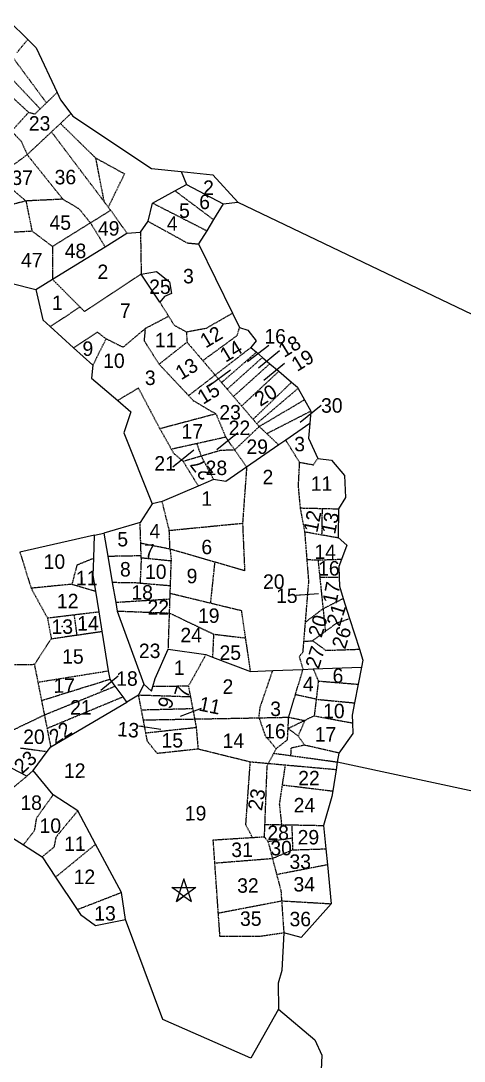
# Model space of a CAD drawing. Header units: metres. Extents: x 283194 to 285135, y 2090965 to 2092276.
# Drawn here: x 284175 to 284457, y 2091446 to 2092106 of the extents above; entities that cross this region are included whole.
import ezdxf
from ezdxf.enums import TextEntityAlignment as Align

# ---------------------------------------------------------------- set-up
doc = ezdxf.new("R2010")
doc.units = ezdxf.units.M
doc.linetypes.add('DASHED', pattern=[0.75, 0.5, -0.25])
for name, color, linetype in [('OFF', 1, 'Continuous'), ('POLY_PARCEL', 6, 'Continuous'), ('POLY_ROAD', 30, 'Continuous'), ('POLY_SUBPARCEL', 6, 'DASHED'), ('TEXT_MAPIN', 7, 'Continuous'), ('TEXT_PARCEL', 7, 'Continuous'), ('V_BOUND_LINE', 7, 'Continuous')]:
    doc.layers.add(name, color=color, linetype=linetype)
doc.styles.get("Standard").update_dxf_attribs({"font": 'simplex.shx'})
doc.styles.add('TEXT_MAP', font='')
doc.styles.get('TEXT_MAP').set_extended_font_data('Kruti Dev 050')
doc.dimstyles.get("Standard").update_dxf_attribs({"dimtxt": 0.18, "dimasz": 0.18, "dimexe": 0.18, "dimexo": 0.0625, "dimgap": 0.09, "dimtad": 0, "dimtih": 1, "dimtoh": 1, "dimdec": 4, "dimzin": 0, "dimdsep": 46, "dimtxsty": 'Standard', "dimcen": 0.09, "dimadec": 0, "dimazin": 0, "dimtfac": 1, "dimtdec": 4, "dimtofl": 0, "dimtmove": 0, "dimatfit": 3, "dimfxl": 1, "dimtolj": 1, "dimtzin": 0, "dimarcsym": 0})

msp = doc.modelspace()

# ---------------------------------------------------------------- linework, layer by layer
for points in [[(284278.84, 2091561.24), (284274.21, 2091546.81), (284278.88, 2091550.23), (284283.58, 2091546.85)], [(284271.29, 2091555.7), (284286.43, 2091555.76), (284274.2, 2091546.81), (284275.97, 2091552.33)]]:
    msp.add_lwpolyline(points, close=True)
msp.add_lwpolyline([(284275.97, 2091552.33), (284278.88, 2091550.23)])
at = {"layer": 'OFF'}
for p, q in [((284273.17, 2091997.83), (284280.5, 2092001.87)), ((284259, 2091990.01), (284273.17, 2091997.83)), ((284256.09, 2091978.47), (284259, 2091990.01)), ((284251.29, 2091971.49), (284256.09, 2091978.47))]:
    msp.add_line(p, q, dxfattribs=at)
at = {"layer": 'POLY_PARCEL'}
for p, q in [((284277.14, 2092009.98), (284280.5, 2092001.87)), ((284280.5, 2092001.87), (284303.7, 2091989.58)), ((284303.7, 2091989.58), (284297.6, 2091979.55)), ((284303.7, 2091989.58), (284313.12, 2091990.51)), ((284297.6, 2091979.55), (284293.32, 2091972.52)), ((284293.32, 2091972.52), (284288.18, 2091964.09)), ((284228.79, 2091962.3), (284242.71, 2091970.92)), ((284242.71, 2091970.92), (284251.29, 2091971.49)), ((284195.41, 2091941.65), (284228.79, 2091962.3)), ((284288.18, 2091964.09), (284309.69, 2091920.18)), ((284251.72, 2091944.98), (284261.49, 2091946.65)), ((284261.49, 2091946.65), (284269.67, 2091940.16)), ((284169.04, 2091939.11), (284184.88, 2091935.13)), ((284184.88, 2091935.13), (284195.41, 2091941.65)), ((284263.53, 2091927.1), (284251.72, 2091944.98)), ((284269.67, 2091940.16), (284271.01, 2091932.67)), ((284184.88, 2091935.13), (284189.4, 2091915.89)), ((284271.01, 2091932.67), (284266.45, 2091930.7)), ((284266.45, 2091930.7), (284263.53, 2091927.1)), ((284309.69, 2091920.18), (284314.15, 2091911.07)), ((284189.4, 2091915.89), (284194.03, 2091911.68)), ((284194.03, 2091911.68), (284208.87, 2091898.17)), ((284314.15, 2091911.07), (284319.37, 2091909.46)), ((284319.37, 2091909.46), (284324.62, 2091902.64)), ((284324.62, 2091902.64), (284321.37, 2091898.39)), ((284208.87, 2091898.17), (284221.01, 2091887.13)), ((284321.37, 2091898.39), (284324.89, 2091895.4)), ((284324.89, 2091895.4), (284328.74, 2091892.12)), ((284221.01, 2091887.13), (284220.3, 2091878.98)), ((284328.74, 2091892.12), (284333.43, 2091888.13)), ((284333.43, 2091888.13), (284339.11, 2091883.3)), ((284339.11, 2091883.3), (284347.23, 2091876.39)), ((284220.3, 2091878.98), (284236.87, 2091864.76)), ((284347.23, 2091876.39), (284350.89, 2091873.27)), ((284350.89, 2091873.27), (284351.35, 2091872.45)), ((284351.35, 2091872.45), (284355.39, 2091865.21)), ((284236.87, 2091864.76), (284245.21, 2091857.6)), ((284355.39, 2091865.21), (284359.43, 2091857.98)), ((284245.21, 2091857.6), (284240.82, 2091844.25)), ((284359.43, 2091857.98), (284358.81, 2091850.16)), ((284358.81, 2091850.16), (284343.45, 2091839.59)), ((284358.81, 2091850.16), (284357.89, 2091840.92)), ((284240.82, 2091844.25), (284258.78, 2091799.14)), ((284357.89, 2091840.92), (284363.81, 2091827.91)), ((284339.04, 2091836.55), (284318.65, 2091822.52)), ((284343.45, 2091839.59), (284339.04, 2091836.55)), ((284363.81, 2091827.91), (284372.62, 2091826.97)), ((284372.62, 2091826.97), (284380.81, 2091817.22)), ((284318.65, 2091822.52), (284305.48, 2091813.45)), ((284297.65, 2091814.72), (284287.91, 2091810.49)), ((284305.48, 2091813.45), (284297.65, 2091814.72)), ((284380.81, 2091817.22), (284381.51, 2091803.21)), ((284287.91, 2091810.49), (284265.09, 2091800.58)), ((284265.09, 2091800.58), (284258.78, 2091799.14)), ((284381.51, 2091803.21), (284376.98, 2091796.02)), ((284258.78, 2091799.14), (284251.05, 2091787.26)), ((284376.98, 2091796.02), (284376.72, 2091777.77)), ((284251.05, 2091787.26), (284227.95, 2091780.53)), ((284222.17, 2091779.28), (284174.79, 2091768.44)), ((284376.72, 2091777.77), (284382.29, 2091772.91)), ((284382.29, 2091772.91), (284378.79, 2091763.85)), ((284378.79, 2091763.85), (284377.12, 2091759.52)), ((284377.12, 2091759.52), (284377.34, 2091752.65)), ((284377.34, 2091752.65), (284377.52, 2091746.95)), ((284377.52, 2091746.95), (284380, 2091739.15)), ((284380, 2091739.15), (284384.04, 2091726.4)), ((284384.04, 2091726.4), (284390.2, 2091706.95)), ((284260.55, 2091688.38), (284268.95, 2091706.99)), ((284268.95, 2091706.99), (284292.77, 2091703.5)), ((284292.77, 2091703.5), (284297, 2091701.91)), ((284297, 2091701.91), (284321.18, 2091692.85)), ((284390.2, 2091706.95), (284392.38, 2091700.08)), ((284360.92, 2091694.42), (284391.52, 2091695.63)), ((284391.52, 2091695.63), (284389.42, 2091684.72)), ((284392.38, 2091700.08), (284391.52, 2091695.63)), ((284259.11, 2091683.18), (284260.55, 2091688.38)), ((284321.18, 2091692.85), (284335.24, 2091693.41)), ((284335.24, 2091693.41), (284354.42, 2091694.16)), ((284354.42, 2091694.16), (284360.92, 2091694.42)), ((284253.43, 2091684.74), (284258.3, 2091680.22)), ((284258.3, 2091680.22), (284259.11, 2091683.18)), ((284389.42, 2091684.72), (284387.15, 2091672.89)), ((284194.28, 2091644.94), (284242.71, 2091673.27)), ((284387.15, 2091672.89), (284385.67, 2091665.19)), ((284385.67, 2091665.19), (284385.83, 2091660.17)), ((284385.83, 2091660.17), (284386.04, 2091653.46)), ((284386.04, 2091653.46), (284377.29, 2091641.04)), ((284183.09, 2091629.97), (284192.09, 2091642.01)), ((284192.09, 2091642.01), (284194.28, 2091644.94)), ((284377.29, 2091641.04), (284376.19, 2091635.2)), ((284179.21, 2091626.39), (284169.8, 2091631.21)), ((284183.09, 2091629.97), (284179.21, 2091626.39)), ((284195.79, 2091614.47), (284183.09, 2091629.97)), ((284375.43, 2091630.42), (284373.28, 2091616.99)), ((284376.19, 2091635.2), (284375.43, 2091630.42)), ((284588.46, 2091589.94), (284376.19, 2091635.2)), ((284373.28, 2091616.99), (284372.71, 2091613.48)), ((284211.43, 2091604.35), (284195.79, 2091614.47)), ((284372.71, 2091613.48), (284367.47, 2091595.1)), ((284222.81, 2091583.14), (284211.43, 2091604.35)), ((284165.34, 2091590.16), (284176.95, 2091582.81)), ((284367.47, 2091595.1), (284368.92, 2091580.28)), ((284176.95, 2091582.81), (284188.88, 2091575.26)), ((284239.18, 2091552.63), (284222.81, 2091583.14)), ((284368.92, 2091580.28), (284369.92, 2091570.1)), ((284188.88, 2091575.26), (284197.42, 2091562.34)), ((284369.92, 2091570.1), (284372.33, 2091545.45)), ((284197.42, 2091562.34), (284211.05, 2091541.71)), ((284241.86, 2091535.39), (284239.18, 2091552.63)), ((284372.33, 2091545.45), (284353.29, 2091524)), ((284211.05, 2091541.71), (284213.15, 2091538.53)), ((284213.15, 2091538.53), (284222.63, 2091531.73)), ((284222.63, 2091531.73), (284241.86, 2091535.39)), ((284265.45, 2091471.95), (284241.86, 2091535.39)), ((284342.26, 2091526.87), (284340.98, 2091503.1)), ((284353.29, 2091524), (284342.26, 2091526.87)), ((284340.98, 2091503.1), (284338.75, 2091495)), ((284338.75, 2091495), (284338.81, 2091478.47)), ((284338.81, 2091478.47), (284321.3, 2091447.55)), ((284338.81, 2091478.47), (284361.9, 2091459.13)), ((284321.3, 2091447.55), (284265.45, 2091471.95)), ((284361.9, 2091459.13), (284366.48, 2091449.43)), ((284366.48, 2091449.43), (284364.68, 2091409.1))]:
    msp.add_line(p, q, dxfattribs=at)
at = {"layer": 'POLY_ROAD'}
for p, q in [((284221.63, 2091764.64), (284222.17, 2091779.28)), ((284222.17, 2091779.28), (284227.95, 2091780.53)), ((284227.95, 2091780.53), (284230.48, 2091766.01)), ((284221.23, 2091753.81), (284221.63, 2091764.64)), ((284230.48, 2091766.01), (284233.4, 2091749.22)), ((284222.86, 2091743.75), (284221.23, 2091753.81)), ((284233.4, 2091749.22), (284235.62, 2091736.53)), ((284224.98, 2091730.76), (284222.86, 2091743.75)), ((284235.62, 2091736.53), (284236.55, 2091731.18)), ((284227.01, 2091718.29), (284224.98, 2091730.76)), ((284236.55, 2091731.18), (284253.43, 2091684.74)), ((284231.08, 2091693.27), (284227.01, 2091718.29)), ((284231.95, 2091687.91), (284231.08, 2091693.27)), ((284235.2, 2091683.48), (284231.95, 2091687.91)), ((284240.22, 2091676.66), (284235.2, 2091683.48)), ((284253.43, 2091684.74), (284250.12, 2091677.72)), ((284242.71, 2091673.27), (284240.22, 2091676.66)), ((284250.12, 2091677.72), (284242.71, 2091673.27))]:
    msp.add_line(p, q, dxfattribs=at)
at = {"layer": 'POLY_SUBPARCEL'}
for p, q in [((284172.98, 2092085.64), (284179.79, 2092093.87)), ((284170.83, 2092081.65), (284191.6, 2092053.63)), ((284166, 2092072.7), (284187.64, 2092049.78)), ((284161.72, 2092064.77), (284180.28, 2092047.59)), ((284191.6, 2092053.63), (284198.39, 2092060.25)), ((284187.64, 2092049.78), (284191.6, 2092053.63)), ((284169.44, 2092035.64), (284180.28, 2092047.59)), ((284180.28, 2092047.59), (284184.37, 2092046.58)), ((284184.37, 2092046.58), (284187.64, 2092049.78)), ((284200.45, 2092040.54), (284207.15, 2092046.83)), ((284194.78, 2092035.21), (284200.45, 2092040.54)), ((284200.45, 2092040.54), (284222.7, 2092018.74)), ((284169.44, 2092035.64), (284175.59, 2092029.21)), ((284179.36, 2092020.72), (284194.78, 2092035.21)), ((284228.05, 2091991.15), (284194.78, 2092035.21)), ((284175.59, 2092029.21), (284179.36, 2092020.72)), ((284179.36, 2092020.72), (284160.42, 2092006.8)), ((284179.36, 2092020.72), (284202.05, 2091992.48)), ((284222.7, 2092018.74), (284228.05, 2091991.15)), ((284222.7, 2092018.74), (284241.11, 2092008.61)), ((284160.42, 2092006.8), (284178.57, 2091991.36)), ((284241.11, 2092008.61), (284230.84, 2091987.46)), ((284202.05, 2091992.48), (284178.57, 2091991.36)), ((284202.05, 2091992.48), (284212.28, 2091986.4)), ((284273.17, 2091997.83), (284297.6, 2091979.55)), ((284178.57, 2091991.36), (284146.62, 2091983.08)), ((284178.57, 2091991.36), (284182.39, 2091972.34)), ((284212.28, 2091986.4), (284219.51, 2091977.49)), ((284219.51, 2091977.49), (284232.35, 2091985.45)), ((284230.84, 2091987.46), (284228.05, 2091991.15)), ((284232.35, 2091985.45), (284230.84, 2091987.46)), ((284232.35, 2091985.45), (284242.71, 2091970.92)), ((284259, 2091990.01), (284293.32, 2091972.52)), ((284169.43, 2091971.61), (284182.39, 2091972.34)), ((284182.39, 2091972.34), (284195.36, 2091962.53)), ((284195.36, 2091962.53), (284219.51, 2091977.49)), ((284219.51, 2091977.49), (284228.79, 2091962.3)), ((284256.09, 2091978.47), (284280.96, 2091964.76)), ((284251.29, 2091971.49), (284251.72, 2091944.98)), ((284195.36, 2091962.53), (284195.41, 2091941.65)), ((284280.96, 2091964.76), (284288.18, 2091964.09)), ((284212.89, 2091924.12), (284195.41, 2091941.65)), ((284251.72, 2091944.98), (284215.78, 2091921.22)), ((284263.53, 2091927.1), (284269.08, 2091918.25)), ((284194.03, 2091911.68), (284212.89, 2091924.12)), ((284215.78, 2091921.22), (284212.89, 2091924.12)), ((284293.15, 2091910.71), (284309.69, 2091920.18)), ((284254.49, 2091910.56), (284269.08, 2091918.25)), ((284269.08, 2091918.25), (284272.65, 2091912.56)), ((284223.96, 2091908.12), (284208.87, 2091898.17)), ((284229.39, 2091903.89), (284223.96, 2091908.12)), ((284254.49, 2091910.56), (284240.23, 2091898.52)), ((284253.75, 2091902.44), (284254.49, 2091910.56)), ((284272.65, 2091912.56), (284280.4, 2091908.34)), ((284280.4, 2091908.34), (284293.15, 2091910.71)), ((284280.4, 2091908.34), (284280.82, 2091901.77)), ((284290.84, 2091890.07), (284312.74, 2091906.06)), ((284312.74, 2091906.06), (284314.15, 2091911.07)), ((284229.39, 2091903.89), (284221.01, 2091887.13)), ((284240.23, 2091898.52), (284229.39, 2091903.89)), ((284263.09, 2091887.79), (284253.75, 2091902.44)), ((284280.82, 2091901.77), (284263.09, 2091887.79)), ((284280.82, 2091901.77), (284290.84, 2091890.07)), ((284321.37, 2091898.39), (284298.7, 2091880.88)), ((284302.74, 2091876.17), (284324.89, 2091895.4)), ((284263.09, 2091887.79), (284281.85, 2091867.86)), ((284290.84, 2091890.07), (284298.7, 2091880.88)), ((284328.74, 2091892.12), (284306.31, 2091872)), ((284333.43, 2091888.13), (284310.31, 2091867.32)), ((284298.7, 2091880.88), (284281.85, 2091867.86)), ((284298.7, 2091880.88), (284302.74, 2091876.17)), ((284339.11, 2091883.3), (284315.5, 2091861.27)), ((284302.74, 2091876.17), (284306.31, 2091872)), ((284347.23, 2091876.39), (284322.74, 2091852.8)), ((284250, 2091872.67), (284236.87, 2091864.76)), ((284263.63, 2091846.83), (284250, 2091872.67)), ((284281.85, 2091867.86), (284284.83, 2091864.69)), ((284306.31, 2091872), (284310.31, 2091867.32)), ((284310.31, 2091867.32), (284315.5, 2091861.27)), ((284351.35, 2091872.45), (284325.05, 2091850.11)), ((284284.83, 2091864.69), (284299.17, 2091856.25)), ((284315.5, 2091861.27), (284322.74, 2091852.8)), ((284326.65, 2091848.24), (284355.39, 2091865.21)), ((284299.17, 2091856.25), (284263.63, 2091846.83)), ((284299.17, 2091856.25), (284305.3, 2091841.63)), ((284359.43, 2091857.98), (284331.48, 2091843.69)), ((284263.63, 2091846.83), (284270.78, 2091833.97)), ((284326.65, 2091848.24), (284311.06, 2091833.39)), ((284322.74, 2091852.8), (284325.05, 2091850.11)), ((284325.05, 2091850.11), (284326.65, 2091848.24)), ((284326.65, 2091848.24), (284331.48, 2091843.69)), ((284270.78, 2091833.97), (284305.3, 2091841.63)), ((284305.3, 2091841.63), (284311.06, 2091833.39)), ((284331.48, 2091843.69), (284339.04, 2091836.55)), ((284270.78, 2091833.97), (284272.2, 2091831.41)), ((284286.91, 2091837.55), (284289.82, 2091829.42)), ((284311.06, 2091833.39), (284310.94, 2091833.27)), ((284311.06, 2091833.39), (284318.65, 2091822.52)), ((284343.45, 2091839.59), (284352.09, 2091825.59)), ((284272.2, 2091831.41), (284278.38, 2091826.08)), ((284302.35, 2091833.07), (284278.38, 2091826.08)), ((284289.82, 2091829.42), (284297.65, 2091814.72)), ((284310.94, 2091833.27), (284302.35, 2091833.07)), ((284361.05, 2091823.98), (284363.81, 2091827.91)), ((284278.38, 2091826.08), (284287.91, 2091810.49)), ((284318.65, 2091822.52), (284316.06, 2091786.91)), ((284352.09, 2091825.59), (284351.35, 2091810.49)), ((284352.09, 2091825.59), (284361.05, 2091823.98)), ((284351.35, 2091810.49), (284352.6, 2091796.59)), ((284269.57, 2091782.36), (284265.09, 2091800.58)), ((284352.6, 2091796.59), (284355.44, 2091781.5)), ((284352.6, 2091796.59), (284366.56, 2091796.27)), ((284366.56, 2091796.27), (284366.28, 2091779.6)), ((284366.56, 2091796.27), (284376.98, 2091796.02)), ((284251.7, 2091766.4), (284251.05, 2091787.26)), ((284269.57, 2091782.36), (284316.06, 2091786.91)), ((284270.02, 2091770.44), (284269.57, 2091782.36)), ((284316.06, 2091786.91), (284317.38, 2091756.72)), ((284355.44, 2091781.5), (284366.28, 2091779.6)), ((284355.44, 2091781.5), (284357.95, 2091750.13)), ((284270.02, 2091770.44), (284251.46, 2091774.12)), ((284366.28, 2091779.6), (284376.72, 2091777.77)), ((284174.79, 2091768.44), (284181.86, 2091745.62)), ((284270.02, 2091770.44), (284270.84, 2091762.89)), ((284298.39, 2091762.22), (284270.02, 2091770.44)), ((284221.63, 2091764.64), (284210.91, 2091760.28)), ((284230.48, 2091766.01), (284251.7, 2091766.4)), ((284251.75, 2091764.81), (284251.02, 2091748.91)), ((284251.75, 2091764.81), (284251.7, 2091766.4)), ((284270.84, 2091762.89), (284251.75, 2091764.81)), ((284270.32, 2091747.33), (284270.84, 2091762.89)), ((284298.39, 2091762.22), (284295.62, 2091736.1)), ((284317.38, 2091756.72), (284298.39, 2091762.22)), ((284363.98, 2091763.38), (284356.87, 2091763.65)), ((284378.79, 2091763.85), (284363.98, 2091763.38)), ((284363.98, 2091763.38), (284365.08, 2091752.67)), ((284210.91, 2091760.28), (284207.73, 2091748.15)), ((284207.73, 2091748.15), (284181.86, 2091745.62)), ((284207.73, 2091748.15), (284222.86, 2091743.75)), ((284251.02, 2091748.91), (284233.4, 2091749.22)), ((284251.02, 2091748.91), (284270.32, 2091747.33)), ((284357.95, 2091750.13), (284354.8, 2091711.91)), ((284365.08, 2091752.67), (284377.34, 2091752.65)), ((284365.08, 2091752.67), (284367.15, 2091732.63)), ((284181.86, 2091745.62), (284192.18, 2091726.81)), ((284270.02, 2091738.66), (284270.14, 2091742.26)), ((284270.14, 2091742.26), (284270.32, 2091747.33)), ((284295.62, 2091736.1), (284270.14, 2091742.26)), ((284270.02, 2091738.66), (284235.62, 2091736.53)), ((284269.73, 2091729.89), (284270.02, 2091738.66)), ((284315.49, 2091731.29), (284295.62, 2091736.1)), ((284367.15, 2091732.63), (284380, 2091739.15)), ((284192.18, 2091726.81), (284209.05, 2091728.84)), ((284209.05, 2091728.84), (284224.98, 2091730.76)), ((284209.05, 2091728.84), (284210.84, 2091715.95)), ((284236.55, 2091731.18), (284269.73, 2091729.89)), ((284268.95, 2091706.99), (284269.73, 2091729.89)), ((284269.73, 2091729.89), (284297.66, 2091716.52)), ((284318.04, 2091714.06), (284315.49, 2091731.29)), ((284367.15, 2091732.63), (284355.79, 2091723.92)), ((284367.15, 2091732.63), (284368.63, 2091718.28)), ((284192.18, 2091726.81), (284194.66, 2091713.62)), ((284368.63, 2091718.28), (284375.86, 2091723.56)), ((284375.86, 2091723.56), (284384.04, 2091726.4)), ((284194.66, 2091713.62), (284210.84, 2091715.95)), ((284210.84, 2091715.95), (284227.01, 2091718.29)), ((284297.66, 2091716.52), (284297, 2091701.91)), ((284297.66, 2091716.52), (284318.04, 2091714.06)), ((284360.5, 2091712.35), (284368.63, 2091718.28)), ((284194.66, 2091713.62), (284183.94, 2091697.15)), ((284321.18, 2091692.85), (284318.04, 2091714.06)), ((284354.8, 2091711.91), (284354.22, 2091704.85)), ((284354.8, 2091711.91), (284360.5, 2091712.35)), ((284360.5, 2091712.35), (284368.89, 2091706.23)), ((284292.77, 2091703.5), (284281.7, 2091683.48)), ((284354.22, 2091704.85), (284352.03, 2091702.2)), ((284352.03, 2091702.2), (284354.42, 2091694.16)), ((284368.89, 2091706.23), (284390.2, 2091706.95)), ((284183.94, 2091697.15), (284138.52, 2091696.46)), ((284183.94, 2091697.15), (284186.14, 2091686.06)), ((284186.14, 2091686.06), (284231.08, 2091693.27)), ((284327.27, 2091670.15), (284335.24, 2091693.41)), ((284349.62, 2091678.06), (284354.42, 2091694.16)), ((284360.92, 2091694.42), (284364.17, 2091686.75)), ((284186.14, 2091686.06), (284188.45, 2091674.4)), ((284188.45, 2091674.4), (284231.95, 2091687.91)), ((284190.26, 2091665.22), (284235.2, 2091683.48)), ((284281.7, 2091683.48), (284259.11, 2091683.18)), ((284281.7, 2091683.48), (284283, 2091676.63)), ((284364.17, 2091686.75), (284362.81, 2091675.21)), ((284364.17, 2091686.75), (284389.42, 2091684.72)), ((284240.22, 2091676.66), (284191.97, 2091656.62)), ((284251.93, 2091668.28), (284250.12, 2091677.72)), ((284283, 2091676.63), (284250.12, 2091677.72)), ((284283, 2091676.63), (284284.42, 2091669.12)), ((284345.36, 2091663.8), (284349.62, 2091678.06)), ((284362.81, 2091675.21), (284349.62, 2091678.06)), ((284362.81, 2091675.21), (284361.56, 2091664.66)), ((284362.81, 2091675.21), (284387.15, 2091672.89)), ((284188.45, 2091674.4), (284190.26, 2091665.22)), ((284284.42, 2091669.12), (284251.93, 2091668.28)), ((284284.42, 2091669.12), (284285.64, 2091662.67)), ((284326.49, 2091663.41), (284327.27, 2091670.15)), ((284170.23, 2091655.64), (284190.26, 2091665.22)), ((284190.26, 2091665.22), (284191.97, 2091656.62)), ((284253.11, 2091662.08), (284251.93, 2091668.28)), ((284253.11, 2091662.08), (284285.64, 2091662.67)), ((284254.68, 2091653.89), (284253.11, 2091662.08)), ((284285.64, 2091662.67), (284326.49, 2091663.41)), ((284285.64, 2091662.67), (284286.65, 2091657.37)), ((284326.49, 2091663.41), (284345.36, 2091663.8)), ((284326.49, 2091663.41), (284330.32, 2091652.42)), ((284344.98, 2091656.54), (284345.36, 2091663.8)), ((284345.36, 2091663.8), (284355.5, 2091661.69)), ((284361.56, 2091664.66), (284355.5, 2091661.69)), ((284361.56, 2091664.66), (284385.83, 2091660.17)), ((284191.97, 2091656.62), (284194.28, 2091644.94)), ((284254.68, 2091653.89), (284286.65, 2091657.37)), ((284286.65, 2091657.37), (284287.8, 2091643.54)), ((284344.61, 2091649.52), (284344.98, 2091656.54)), ((284355.5, 2091661.69), (284344.98, 2091656.54)), ((284351.37, 2091651.96), (284344.98, 2091656.54)), ((284355.5, 2091661.69), (284351.37, 2091651.96)), ((284255.7, 2091648.54), (284254.68, 2091653.89)), ((284261.93, 2091640.75), (284255.7, 2091648.54)), ((284330.32, 2091652.42), (284337.36, 2091643.83)), ((284337.36, 2091643.83), (284344.61, 2091649.52)), ((284355.44, 2091646.05), (284351.37, 2091651.96)), ((284174.99, 2091644.32), (284192.09, 2091642.01)), ((284287.8, 2091643.54), (284261.93, 2091640.75)), ((284320.98, 2091635.33), (284287.8, 2091643.54)), ((284337.36, 2091643.83), (284335.71, 2091640.73)), ((284346.82, 2091644.13), (284346.53, 2091639.25)), ((284355.44, 2091646.05), (284346.82, 2091644.13)), ((284377.29, 2091641.04), (284355.44, 2091646.05)), ((284318.17, 2091595.45), (284320.98, 2091635.33)), ((284332.29, 2091634.3), (284320.98, 2091635.33)), ((284335.71, 2091640.73), (284332.29, 2091634.3)), ((284346.53, 2091639.25), (284335.71, 2091640.73)), ((284376.19, 2091635.2), (284346.53, 2091639.25)), ((284331.47, 2091632.77), (284330.08, 2091595.8)), ((284332.29, 2091634.3), (284331.47, 2091632.77)), ((284343.07, 2091633.33), (284332.29, 2091634.3)), ((284343.07, 2091633.33), (284341.21, 2091620.86)), ((284375.43, 2091630.42), (284343.07, 2091633.33)), ((284179.21, 2091626.39), (284166.52, 2091615.84)), ((284341.21, 2091620.86), (284339.39, 2091608.73)), ((284341.21, 2091620.86), (284373.28, 2091616.99)), ((284195.79, 2091614.47), (284185.18, 2091599.76)), ((284211.43, 2091604.35), (284197.62, 2091587.68)), ((284339.39, 2091608.73), (284340.8, 2091595.6)), ((284185.18, 2091599.76), (284183.86, 2091591.67)), ((284330.08, 2091595.8), (284329.79, 2091587.95)), ((284330.08, 2091595.8), (284340.8, 2091595.6)), ((284183.86, 2091591.67), (284176.95, 2091582.81)), ((284322.35, 2091587.49), (284318.17, 2091595.45)), ((284340.8, 2091595.6), (284347.29, 2091595.48)), ((284347.29, 2091595.48), (284367.47, 2091595.1)), ((284347.29, 2091595.48), (284347.58, 2091587.2)), ((284197.62, 2091587.68), (284196.3, 2091581.22)), ((284222.81, 2091583.14), (284197.42, 2091562.34)), ((284297.45, 2091585.94), (284322.35, 2091587.49)), ((284298.48, 2091571.3), (284297.45, 2091585.94)), ((284322.35, 2091587.49), (284329.79, 2091587.95)), ((284329.79, 2091587.95), (284332.22, 2091585)), ((284332.22, 2091585), (284347.58, 2091587.2)), ((284332.22, 2091585), (284335.04, 2091574.21)), ((284347.58, 2091587.2), (284347.86, 2091579.62)), ((284196.3, 2091581.22), (284188.88, 2091575.26)), ((284335.04, 2091574.21), (284347.86, 2091579.62)), ((284347.86, 2091579.62), (284368.92, 2091580.28)), ((284298.48, 2091571.3), (284335.04, 2091574.21)), ((284300.69, 2091539.56), (284298.48, 2091571.3)), ((284335.04, 2091574.21), (284337.73, 2091563.9)), ((284369.92, 2091570.1), (284337.73, 2091563.9)), ((284337.73, 2091563.9), (284340.43, 2091553.52)), ((284211.05, 2091541.71), (284239.18, 2091552.63)), ((284340.43, 2091553.52), (284340.86, 2091547.28)), ((284300.69, 2091539.56), (284340.86, 2091547.28)), ((284340.86, 2091547.28), (284342.26, 2091526.87)), ((284340.86, 2091547.28), (284372.33, 2091545.45)), ((284301.74, 2091524.55), (284300.69, 2091539.56)), ((284327.07, 2091524.65), (284301.74, 2091524.55)), ((284342.26, 2091526.87), (284327.07, 2091524.65))]:
    msp.add_line(p, q, dxfattribs=at)
at = {"layer": 'TEXT_MAPIN'}
msp.add_point((284201.66, 2091721.28), dxfattribs=at)
at = {"layer": 'V_BOUND_LINE'}
for p, q in [((284167.8, 2092105.69), (284179.79, 2092093.87)), ((284179.79, 2092093.87), (284185.16, 2092088.58)), ((284185.16, 2092088.58), (284198.39, 2092060.25)), ((284198.39, 2092060.25), (284200.55, 2092055.63)), ((284200.55, 2092055.63), (284207.15, 2092046.83)), ((284207.15, 2092046.83), (284208.42, 2092045.14)), ((284208.42, 2092045.14), (284258.23, 2092011.88)), ((284258.23, 2092011.88), (284277.14, 2092009.98)), ((284277.14, 2092009.98), (284297.12, 2092007.98)), ((284297.12, 2092007.98), (284313.12, 2091990.51)), ((284313.12, 2091990.51), (284550.5, 2091877.09))]:
    msp.add_line(p, q, dxfattribs=at)

# ---------------------------------------------------------------- texts
at = {"layer": 'TEXT_MAPIN', "style": 'TEXT_MAP'}
for s, height, rotation, p in [('23', 9.181, 0.22565, (284187.24, 2092040.6)), ('37', 9.181, 0.22565, (284176.16, 2092006.12)), ('36', 9.181, 0.22565, (284203.61, 2092006.52)), ('6', 9.18, 0.22565, (284291.98, 2091990.79)), ('5', 9.18, 0.22565, (284279.19, 2091985.24)), ('45', 9.181, 0.22565, (284200.36, 2091977.6)), ('49', 9.181, 0.22565, (284231.11, 2091973.95)), ('4', 9.18, 0.22565, (284271.41, 2091977.12)), ('48', 9.181, 0.22565, (284210.02, 2091959.69)), ('47', 9.181, 0.22565, (284182.3, 2091953.84)), ('2', 9.18, 0.22565, (284227.39, 2091946.49)), ('3', 9.18, 0.22565, (284281.73, 2091943.68)), ('1', 9.18, 0.22565, (284198.53, 2091926.77)), ('7', 9.18, 0.22565, (284241.64, 2091921.77)), ('11', 9.181, 0.22565, (284267.27, 2091903.12)), ('12', 9.181, 30.99469, (284296.13, 2091905.2)), ('16', 9.181, 0.22565, (284336.75, 2091905.49)), ('9', 9.18, 0.22565, (284217.88, 2091897.67)), ('14', 9.181, 30.99469, (284308.73, 2091896.08)), ('18', 9.181, 31.32978, (284345.87, 2091899.17)), ('10', 9.181, 0.22565, (284234.43, 2091889.97)), ('19', 9.181, 31.32978, (284354.14, 2091890.27)), ('13', 9.181, 30.99469, (284280.52, 2091884.92)), ('15', 9.181, 31.32978, (284294.47, 2091869.38)), ('20', 9.181, 31.32978, (284330.77, 2091868.15)), ('30', 9.181, 0.22565, (284372.73, 2091861.62)), ('23', 9.181, 0.22565, (284308.16, 2091857.3)), ('17', 9.181, 0.22565, (284284.19, 2091845.18)), ('22', 9.181, 0.22565, (284314.11, 2091847.46)), ('29', 9.181, 0.22565, (284325.37, 2091835.47)), ('3', 9.18, 0.22565, (284352.3, 2091837.12)), ('21', 9.181, 0.22565, (284266.9, 2091824.97)), ('28', 9.181, 0.22565, (284299.47, 2091822.01)), ('27', 9.181, 128.14126, (284289.98, 2091821.22)), ('2', 9.18, 0.22565, (284332.15, 2091816.26)), ('11', 9.181, 0.22565, (284366.25, 2091812.05)), ('1', 9.18, 0.22565, (284293.32, 2091802.56)), ('12', 9.181, 78.50451, (284360.31, 2091788.15)), ('13', 9.181, 78.50451, (284371.63, 2091787.08)), ('5', 9.18, 0.22565, (284240, 2091776.7)), ('4', 9.18, 0.22565, (284260.41, 2091781.83)), ('6', 9.18, 0.22565, (284293.34, 2091771.82)), ('7', 9.18, 0.22565, (284256.95, 2091769)), ('14', 9.181, 0.22565, (284368.5, 2091768.77)), ('10', 9.181, 0.22565, (284196.65, 2091762.53)), ('8', 9.18, 0.22565, (284241.68, 2091757.68)), ('10', 9.181, 0.22565, (284260.98, 2091756.12)), ('16', 9.181, 0.22565, (284370.83, 2091758.26)), ('11', 9.181, 0.22565, (284217.14, 2091752.13)), ('9', 9.18, 0.22565, (284283.99, 2091753.38)), ('18', 9.181, 0.22565, (284252.34, 2091742.99)), ('17', 9.181, 78.50451, (284372.48, 2091742.74)), ('12', 9.181, 0.22565, (284205.09, 2091737.57)), ('15', 9.181, 0.22565, (284344.17, 2091740.8)), ('22', 9.181, 0.22565, (284262.6, 2091733.56)), ('14', 9.181, 0.22565, (284217.99, 2091723.41)), ('19', 9.181, 0.22565, (284294.62, 2091728.25)), ('20', 9.181, 72.39111, (284363.85, 2091721.66)), ('21', 9.181, 72.39111, (284375.41, 2091728.79)), ('13', 9.181, 0.22565, (284201.66, 2091721.28)), ('26', 9.181, 72.39111, (284378.87, 2091714.42)), ('24', 9.181, 0.22565, (284283.45, 2091715.99)), ('23', 9.181, 0.22565, (284257.12, 2091705.9)), ('25', 9.181, 0.22565, (284308.27, 2091704.76)), ('27', 9.181, 72.39111, (284362.01, 2091701.87)), ('15', 9.181, 0.22565, (284208.41, 2091702.28)), ('1', 9.18, 0.22565, (284275.91, 2091695.21)), ('6', 9.18, 0.22565, (284376.62, 2091690.15)), ('17', 9.181, 0.22565, (284202.86, 2091683.87)), ('18', 9.181, 0.22565, (284242.72, 2091688.34)), ('4', 9.18, 0.22565, (284357.79, 2091684.86)), ('7', 9.18, 72.39111, (284277.81, 2091680.02)), ('2', 9.18, 0.22565, (284306.78, 2091683.28)), ('9', 9.18, 72.39111, (284267.34, 2091673.09)), ('11', 9.181, 348.5319, (284295.33, 2091671.25)), ('21', 9.181, 0.22565, (284213.43, 2091670.14)), ('3', 9.18, 0.22565, (284337.05, 2091669.12)), ('10', 9.181, 0.22565, (284374.04, 2091667.74)), ('20', 9.181, 0.22565, (284183.67, 2091651.41)), ('22', 9.181, 33.5039, (284200.38, 2091653.97)), ('13', 9.181, 355.05076, (284243.5, 2091655.87)), ('16', 9.181, 0.22565, (284336.65, 2091654.94)), ('17', 9.181, 0.22565, (284368.73, 2091652.92)), ('15', 9.181, 0.22565, (284271.47, 2091649.1)), ('14', 9.181, 0.22565, (284310.26, 2091648.88)), ('23', 9.181, 41.5257, (284178.16, 2091635.42)), ('12', 9.181, 0.22565, (284209.56, 2091629.97)), ('22', 9.181, 0.22565, (284358.23, 2091625.22)), ('23', 9.181, 80.03197, (284324.99, 2091611.57)), ('24', 9.181, 0.22565, (284355.33, 2091608.06)), ('10', 9.181, 0.22565, (284194.06, 2091595)), ('28', 9.181, 0.22565, (284338.67, 2091590.47)), ('29', 9.181, 0.22565, (284357.88, 2091587.64)), ('11', 9.181, 0.22565, (284209.67, 2091583.5)), ('31', 9.181, 0.22565, (284315.74, 2091579.69)), ('30', 9.181, 0.22565, (284340.58, 2091580.74)), ('33', 9.181, 0.22565, (284352.66, 2091572.14)), ('12', 9.181, 0.22565, (284215.7, 2091562.55)), ('32', 9.181, 0.22565, (284319.49, 2091557)), ('34', 9.181, 0.22565, (284355.23, 2091557.79)), ('13', 9.181, 0.22565, (284228.78, 2091539.33)), ('35', 9.181, 0.22565, (284321.29, 2091535.98)), ('36', 9.181, 0.22565, (284352.7, 2091535.73))]:
    msp.add_text(s, height=height, rotation=rotation, dxfattribs=at).set_placement(p, align=Align.MIDDLE)
at = {"layer": 'TEXT_PARCEL', "style": 'TEXT_MAP'}
for s, height, p in [('2', 9.18, (284294.45, 2091999.86)), ('25', 9.181, (284263.64, 2091936.94)), ('3', 9.18, (284257.47, 2091879.18)), ('20', 9.181, (284335.9, 2091749.86)), ('18', 9.181, (284181.87, 2091609.55)), ('19', 9.181, (284286.29, 2091602.86))]:
    msp.add_text(s, height=height, rotation=0.22565, dxfattribs=at).set_placement(p, align=Align.MIDDLE)

# ---------------------------------------------------------------- leaders
for points in [[(284332.71, 2091899.66), (284319.14, 2091889.28)], [(284339.46, 2091896.23), (284326.26, 2091885.37)], [(284342.76, 2091888.17), (284329.49, 2091877.4)], [(284294.72, 2091874.02), (284308.38, 2091884.3)], [(284365.93, 2091861.56), (284352.66, 2091850.79)], [(284313.09, 2091844.16), (284299.82, 2091833.39)], [(284271.81, 2091822.74), (284285.08, 2091833.51)], [(284271.81, 2091822.74), (284285.08, 2091833.51)], [(284271.81, 2091822.74), (284285.08, 2091833.51)], [(284350.19, 2091741.19), (284364.33, 2091742.3)], [(284237.08, 2091689.82), (284226.12, 2091680.82)], [(284289.7, 2091669.31), (284276.47, 2091664.18)], [(284250.09, 2091658.37), (284264.11, 2091656.21)]]:
    msp.add_leader(points, dimstyle='Standard', override={"dimtxt": 2.5, "dimasz": 2.5, "dimexe": 1.25, "dimexo": 0.625, "dimgap": 0.625, "dimtad": 1, "dimtih": 0, "dimtoh": 0, "dimzin": 8, "dimcen": 2.5, "dimtofl": 1})

doc.saveas('drawing.dxf')
